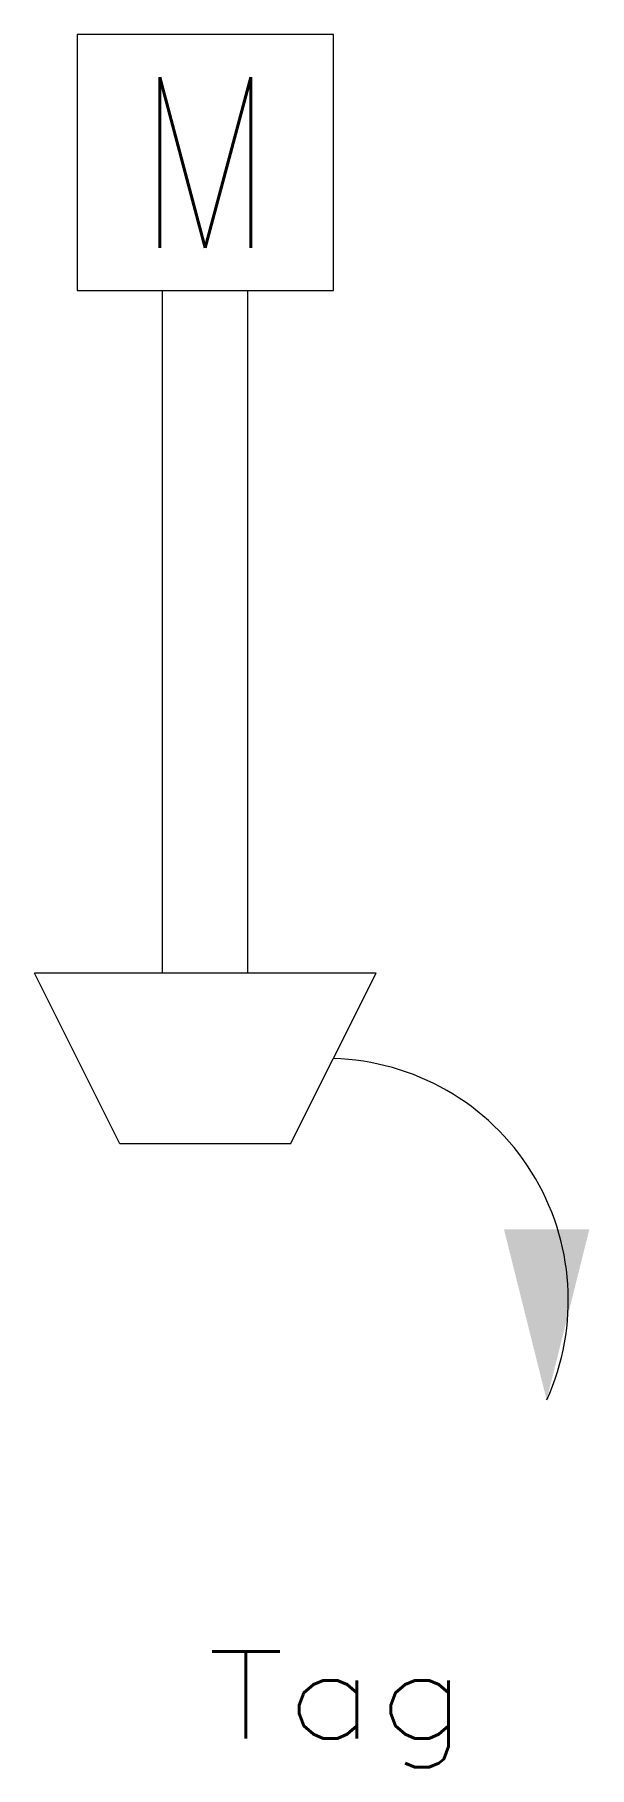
# Model space of a CAD drawing. Header units: inches. Extents: x -2.5 to 5.6, y -16.1 to 9.3.
import ezdxf
from ezdxf.enums import TextEntityAlignment as Align

# ---------------------------------------------------------------- set-up
doc = ezdxf.new("R2010")
doc.units = ezdxf.units.IN
doc.header["$MEASUREMENT"] = 0
doc.layers.get('0').update_dxf_attribs({"lineweight": 0})
doc.styles.add('STANDARD0', font='TXT.SHX')
doc.styles.add('STANDARD1', font='TXT.SHX')

msp = doc.modelspace()

# ---------------------------------------------------------------- linework, layer by layer
for p, q in [((1.875, 9.33), (-1.875, 9.33)), ((-1.875, 9.33), (-1.875, 5.58)), ((1.875, 5.58), (1.875, 9.33)), ((-1.875, 5.58), (1.875, 5.58)), ((-0.625, -4.42), (-0.625, 5.58)), ((0.625, -4.42), (0.625, 5.58)), ((2.5, -4.42), (-2.5, -4.42)), ((-1.25, -6.92), (-2.5, -4.42)), ((1.25, -6.92), (2.5, -4.42)), ((1.25, -6.92), (-1.25, -6.92))]:
    msp.add_line(p, q)
msp.add_arc((1.778, -9.207), 3.539, -24.4146, 88.4254)
msp.add_solid([(4.375, -8.17), (5.625, -8.17), (5, -10.67)])

# ---------------------------------------------------------------- texts
at = {"linetype": 'Continuous', "style": 'STANDARD0', "width": 0.7}
msp.add_text('M', height=2.5, dxfattribs=at).set_placement((-1, 6.205), (1, 6.205), align=Align.FIT)
at = {"color": 7, "linetype": 'Continuous', "style": 'STANDARD1', "width": 1.166667}
msp.add_text('Tag', height=1.272, dxfattribs=at).set_placement((0.03, -15.627), (3.846, -15.627), align=Align.FIT)

doc.saveas('drawing.dxf')
